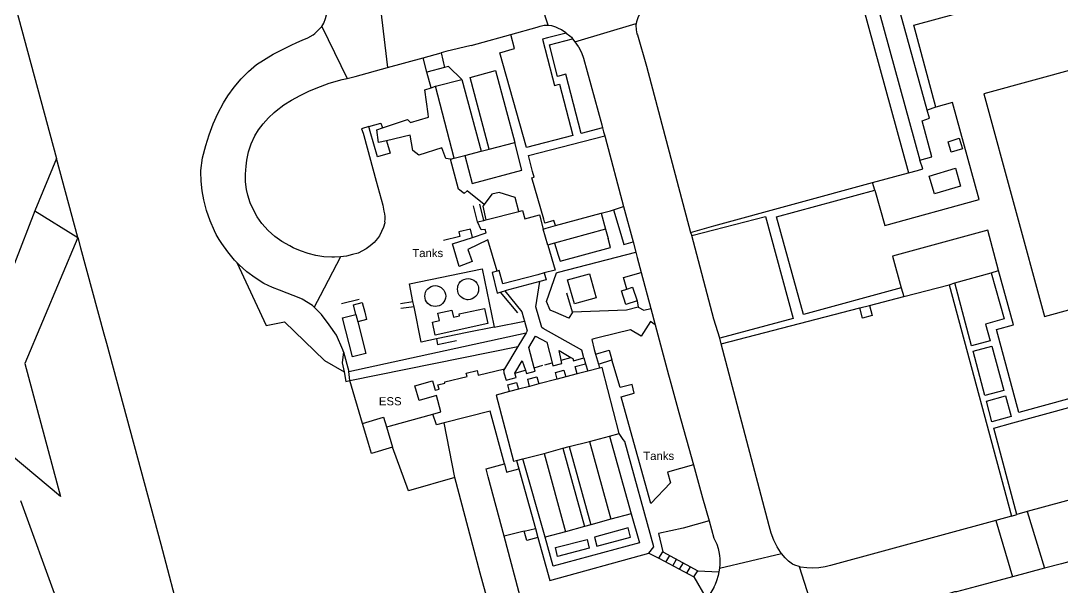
# Model space of a CAD drawing. Header units: millimetres. Extents: x 111502 to 977541, y 8702 to 1044108.
# Drawn here: x 974590.3 to 974782.4, y 475986.9 to 476091.3 of the extents above; entities that cross this region are included whole.
import ezdxf

# ---------------------------------------------------------------- set-up
doc = ezdxf.new("R2010")
doc.units = ezdxf.units.MM
doc.header["$LTSCALE"] = 0.25
doc.layers.add('X HVSS Site Background', color=8, linetype='Continuous')
doc.styles.add('OS Master Map$1$Standard', font='txt')

# ---------------------------------------------------------------- blocks, each defined once
blk = doc.blocks.new('OS MAP')
at = {"layer": 'X HVSS Site Background', "flags": 128}
for points in [[(488372.1, 240544.25), (488378.8, 240525.8)], [(488382.65, 240592.75), (488372.9, 240569.55), (488372.9, 240569.55), (488379.45, 240545), (488379.45, 240545), (488370.35, 240552.6), (488370.35, 240552.6), (488365.75, 240570.35), (488365.75, 240570.35), (488362.15, 240584.1), (488362.15, 240584.1), (488359.3, 240596.05), (488359.3, 240596.05), (488355.75, 240609.55), (488355.75, 240609.55), (488352.6, 240622.35), (488352.6, 240622.35), (488349, 240636.5)], [(488329.7, 240787.75), (488339.45, 240751.95), (488339.45, 240751.95), (488344.35, 240734.05), (488344.35, 240734.05), (488359.3, 240679.05), (488359.3, 240679.05), (488378.7, 240607.35)], [(488526.72, 240648.07), (488538, 240607.03)], [(488539.33, 240616.25), (488534.7, 240632.95), (488534.7, 240632.95), (488530.12, 240648.99)], [(488524.2, 240647.38), (488535.86, 240604.69)], [(488540.95, 240616.8), (488536.85, 240631.9), (488536.85, 240631.9), (488586.03, 240645.32)], [(488469.4, 240631.95), (488465.97, 240642.5)], [(488427.65, 240631.7), (488428.05, 240632.3), (488428.05, 240632.3), (488428.35, 240633.15), (488428.35, 240633.15), (488428.6, 240634.1), (488428.6, 240634.1), (488428.65, 240634.4), (488428.65, 240634.4), (488428.65, 240635.5), (488428.65, 240635.5), (488428.61, 240635.96)], [(488438.35, 240635.95), (488439.81, 240624.1)], [(488610.95, 240635.95), (488549.75, 240619.25), (488549.75, 240619.25), (488560.95, 240578.2), (488560.95, 240578.2), (488622.05, 240594.9)], [(488487.55, 240635.9), (488486.9, 240635.1), (488486.9, 240635.1), (488486.4, 240634.25), (488486.4, 240634.25), (488486.25, 240633.95), (488486.25, 240633.95), (488485.95, 240633.25), (488485.95, 240633.25), (488485.7, 240632.55), (488485.7, 240632.55), (488485.66, 240632.25)], [(488474.35, 240628.85), (488485.66, 240632.25)], [(488485.66, 240632.25), (488485.6, 240631.9), (488485.6, 240631.9), (488485.65, 240631.05), (488485.65, 240631.05), (488485.8, 240630.35), (488485.8, 240630.35), (488485.9, 240630.15), (488485.9, 240630.15), (488487.55, 240624.35), (488487.55, 240624.35), (488495.7, 240593.7)], [(488411.97, 240588.18), (488411.55, 240588.6), (488411.55, 240588.6), (488410.3, 240590.1), (488410.3, 240590.1), (488409.2, 240591.65), (488409.2, 240591.65), (488408.74, 240592.4), (488408.74, 240592.4), (488408.2, 240593.3), (488408.2, 240593.3), (488407.85, 240594), (488407.85, 240594), (488407.1, 240595.85), (488407.1, 240595.85), (488406.4, 240597.75), (488406.4, 240597.75), (488405.9, 240599.7), (488405.9, 240599.7), (488405.6, 240601.4), (488405.6, 240601.4), (488405.4, 240603.15), (488405.4, 240603.15), (488405.35, 240604.85), (488405.35, 240604.85), (488405.35, 240605.15), (488405.35, 240605.15), (488405.65, 240607.45), (488405.65, 240607.45), (488406.25, 240609.75), (488406.25, 240609.75), (488406.9, 240611.7), (488406.9, 240611.7), (488407.6, 240613.7), (488407.6, 240613.7), (488408.5, 240615.65), (488408.5, 240615.65), (488409.5, 240617.6), (488409.5, 240617.6), (488410.35, 240618.9), (488410.35, 240618.9), (488411.5, 240620.5), (488411.5, 240620.5), (488412.8, 240622), (488412.8, 240622), (488414.15, 240623.4), (488414.15, 240623.4), (488415.6, 240624.65), (488415.6, 240624.65), (488418.7, 240626.6), (488418.7, 240626.6), (488422, 240628.25), (488422, 240628.25), (488423.05, 240628.7), (488423.05, 240628.7), (488424.05, 240629.15), (488424.05, 240629.15), (488425.1, 240629.6), (488425.1, 240629.6), (488426.05, 240630.15), (488426.05, 240630.15), (488426.4, 240630.4), (488426.4, 240630.4), (488427.05, 240631.05), (488427.05, 240631.05), (488427.65, 240631.7)], [(488427.65, 240631.7), (488432.31, 240622.11)], [(488455.2, 240628.2), (488456.35, 240628.5), (488456.35, 240628.5), (488462.52, 240630.2)], [(488472.76, 240630.46), (488469.32, 240629.57), (488469.32, 240629.57), (488468.36, 240629.33), (488468.36, 240629.33), (488470.2, 240622.23), (488470.2, 240622.23), (488470.57, 240620.79), (488470.57, 240620.79), (488471.53, 240621.03), (488471.53, 240621.03), (488473.98, 240611.56), (488473.98, 240611.56), (488465.44, 240609.35), (488465.44, 240609.35), (488460.5, 240626.8), (488460.5, 240626.8), (488463.23, 240627.62), (488463.23, 240627.62), (488462.52, 240630.2)], [(488462.52, 240630.2), (488467.4, 240631.55), (488467.4, 240631.55), (488467.95, 240631.75), (488467.95, 240631.75), (488468.65, 240631.9), (488468.65, 240631.9), (488469.4, 240631.95)], [(488469.4, 240631.95), (488470, 240631.85), (488470, 240631.85), (488470.75, 240631.6), (488470.75, 240631.6), (488471.4, 240631.3), (488471.4, 240631.3), (488471.85, 240631.1), (488471.85, 240631.1), (488472.65, 240630.55), (488472.65, 240630.55), (488472.76, 240630.46)], [(488472.76, 240630.46), (488473.4, 240629.95), (488473.4, 240629.95), (488473.7, 240629.7), (488473.7, 240629.7), (488473.92, 240629.41)], [(488479.45, 240612.98), (488475.52, 240611.96), (488475.52, 240611.96), (488472.7, 240622.88), (488472.7, 240622.88), (488471.15, 240622.48), (488471.15, 240622.48), (488469.65, 240628.3), (488469.65, 240628.3), (488473.92, 240629.41)], [(488473.92, 240629.41), (488474.35, 240628.85)], [(488474.35, 240628.85), (488474.95, 240628), (488474.95, 240628), (488475, 240627.9), (488475, 240627.9), (488475.55, 240626.9), (488475.55, 240626.9), (488475.95, 240625.85), (488475.95, 240625.85), (488479.3, 240613.55), (488479.3, 240613.55), (488479.45, 240612.98)], [(488446.33, 240625.89), (488449.65, 240626.8)], [(488450.55, 240627.05), (488449.65, 240626.8)], [(488449.65, 240626.8), (488450.3, 240624.1)], [(488455.2, 240628.2), (488450.55, 240627.05)], [(488439.81, 240624.1), (488446.33, 240625.89)], [(488447.05, 240623.25), (488446.33, 240625.89)], [(488432.31, 240622.11), (488433.8, 240622.45), (488433.8, 240622.45), (488439.81, 240624.1)], [(488450.3, 240624.1), (488447.05, 240623.25)], [(488447.83, 240620.38), (488447.05, 240623.25)], [(488453.5, 240621.9), (488451.06, 240624.29), (488451.06, 240624.29), (488450.3, 240624.1)], [(488458.55, 240609.05), (488455, 240622.3), (488455, 240622.3), (488459.7, 240623.55), (488459.7, 240623.55), (488463.25, 240610.3)], [(488431.1, 240589.2), (488430, 240589.15), (488430, 240589.15), (488429.5, 240589.15), (488429.5, 240589.15), (488428.05, 240589.2), (488428.05, 240589.2), (488426.55, 240589.45), (488426.55, 240589.45), (488425.15, 240589.8), (488425.15, 240589.8), (488423.75, 240590.3), (488423.75, 240590.3), (488422.4, 240590.85), (488422.4, 240590.85), (488421.75, 240591.2), (488421.75, 240591.2), (488420.3, 240592), (488420.3, 240592), (488419, 240592.95), (488419, 240592.95), (488417.75, 240594.05), (488417.75, 240594.05), (488416.6, 240595.35), (488416.6, 240595.35), (488415.75, 240596.55), (488415.75, 240596.55), (488415.05, 240597.85), (488415.05, 240597.85), (488414.45, 240599.15), (488414.45, 240599.15), (488414, 240600.6), (488414, 240600.6), (488413.8, 240601.6), (488413.8, 240601.6), (488413.6, 240603.05), (488413.6, 240603.05), (488413.6, 240604.45), (488413.6, 240604.45), (488413.7, 240605.9), (488413.7, 240605.9), (488413.85, 240607.05), (488413.85, 240607.05), (488414.15, 240608.55), (488414.15, 240608.55), (488414.65, 240610.05), (488414.65, 240610.05), (488415.3, 240611.5), (488415.3, 240611.5), (488416, 240612.65), (488416, 240612.65), (488416.85, 240613.75), (488416.85, 240613.75), (488417.8, 240614.85), (488417.8, 240614.85), (488418.85, 240615.8), (488418.85, 240615.8), (488419.25, 240616.15), (488419.25, 240616.15), (488420.65, 240617.2), (488420.65, 240617.2), (488422.1, 240618.1), (488422.1, 240618.1), (488423.7, 240618.95), (488423.7, 240618.95), (488425.3, 240619.75), (488425.3, 240619.75), (488426.65, 240620.3), (488426.65, 240620.3), (488429, 240621.2), (488429, 240621.2), (488431.4, 240621.9), (488431.4, 240621.9), (488432.31, 240622.11)], [(488447.83, 240620.38), (488448.65, 240620.65)], [(488448.65, 240620.65), (488453.5, 240621.9)], [(488452.1, 240607.4), (488448.65, 240620.65)], [(488453.5, 240621.9), (488457.05, 240608.7)], [(488438.85, 240612.97), (488443.46, 240614.53), (488443.46, 240614.53), (488444.04, 240613.98), (488444.04, 240613.98), (488447.37, 240614.95), (488447.37, 240614.95), (488447.29, 240615.59), (488447.29, 240615.59), (488446.69, 240620.01), (488446.69, 240620.01), (488447.83, 240620.38)], [(488529.7, 240601.5), (488531.5, 240595), (488531.5, 240595), (488548.9, 240599.8), (488548.9, 240599.8), (488544, 240617.65), (488544, 240617.65), (488540.95, 240616.8)], [(488540.95, 240616.8), (488539.33, 240616.25)], [(488538, 240607.03), (488540.16, 240607.62), (488540.16, 240607.62), (488538.38, 240614.25), (488538.38, 240614.25), (488539.75, 240614.75), (488539.75, 240614.75), (488539.33, 240616.25)], [(488436.34, 240613.24), (488435, 240612.81), (488435, 240612.81), (488435.29, 240611.99), (488435.29, 240611.99), (488435.42, 240611.6), (488435.42, 240611.6), (488437.7, 240603.15), (488437.7, 240603.15), (488438.9, 240598.75), (488438.9, 240598.75), (488439.1, 240597.65), (488439.1, 240597.65), (488439.25, 240597.15), (488439.25, 240597.15), (488439.3, 240596.65), (488439.3, 240596.65), (488439.3, 240596), (488439.3, 240596), (488439.25, 240595.75), (488439.25, 240595.75), (488439.3, 240595.5), (488439.3, 240595.5), (488439.05, 240594.7), (488439.05, 240594.7), (488438.3, 240593.05), (488438.3, 240593.05), (488437.95, 240592.6), (488437.95, 240592.6), (488437.3, 240591.85), (488437.3, 240591.85), (488436.6, 240591.25), (488436.6, 240591.25), (488436.32, 240591.03), (488436.32, 240591.03), (488435.85, 240590.65), (488435.85, 240590.65), (488434.35, 240589.9), (488434.35, 240589.9), (488433.3, 240589.6), (488433.3, 240589.6), (488432.2, 240589.35), (488432.2, 240589.35), (488431.1, 240589.2)], [(488436.34, 240613.24), (488438.56, 240613.86), (488438.56, 240613.86), (488438.85, 240612.97)], [(488439.57, 240610.62), (488440.28, 240608.32), (488440.28, 240608.32), (488437.96, 240607.63), (488437.96, 240607.63), (488436.6, 240612.32), (488436.6, 240612.32), (488436.34, 240613.24)], [(488439.57, 240610.62), (488438.15, 240610.3), (488438.15, 240610.3), (488437.81, 240612.62), (488437.81, 240612.62), (488438.85, 240612.97)], [(488479.45, 240612.98), (488479.65, 240612.25), (488479.65, 240612.25), (488479.84, 240611.51)], [(488451.4, 240607.2), (488450.54, 240607.31), (488450.54, 240607.31), (488449.82, 240609.28), (488449.82, 240609.28), (488445.58, 240607.92), (488445.58, 240607.92), (488444.43, 240608.78), (488444.43, 240608.78), (488443.95, 240611.62), (488443.95, 240611.62), (488439.57, 240610.62)], [(488470.77, 240594.95), (488470.49, 240595.9), (488470.49, 240595.9), (488468.8, 240595.43), (488468.8, 240595.43), (488468.6, 240596.15), (488468.6, 240596.15), (488466.43, 240603.75), (488466.43, 240603.75), (488466.82, 240603.88), (488466.82, 240603.88), (488466.5, 240604.95), (488466.5, 240604.95), (488465.78, 240607.9), (488465.78, 240607.9), (488479.84, 240611.51)], [(488479.84, 240611.51), (488479.9, 240611.25), (488479.9, 240611.25), (488483.32, 240598.48)], [(488544.82, 240608.81), (488543.78, 240608.48), (488543.78, 240608.48), (488543.17, 240610.42), (488543.17, 240610.42), (488544.28, 240610.77), (488544.28, 240610.77), (488545.25, 240611.07), (488545.25, 240611.07), (488545.86, 240609.13), (488545.86, 240609.13), (488544.82, 240608.81)], [(488454.05, 240607.9), (488455.4, 240602.75), (488455.4, 240602.75), (488464.55, 240605.2), (488464.55, 240605.2), (488463.25, 240610.3)], [(488457.05, 240608.7), (488458.55, 240609.05)], [(488458.55, 240609.05), (488463.25, 240610.3)], [(488378.7, 240607.35), (488374.7, 240597.7)], [(488382.65, 240592.75), (488378.7, 240607.35)], [(488451.4, 240607.2), (488452.1, 240607.4)], [(488457.6, 240598.85), (488454.45, 240601.4), (488454.45, 240601.4), (488453.9, 240600.9), (488453.9, 240600.9), (488452.9, 240601.65), (488452.9, 240601.65), (488451.4, 240607.2)], [(488452.1, 240607.4), (488454.05, 240607.9)], [(488454.05, 240607.9), (488457.05, 240608.7)], [(488535.86, 240604.69), (488537.55, 240605.15), (488537.55, 240605.15), (488538.55, 240605.4), (488538.55, 240605.4), (488538, 240607.03)], [(488540.69, 240600.81), (488539.7, 240604.1), (488539.7, 240604.1), (488544.52, 240605.54), (488544.52, 240605.54), (488545.5, 240602.25), (488545.5, 240602.25), (488540.69, 240600.81)], [(488529.25, 240602.88), (488535.86, 240604.69)], [(488495.7, 240593.7), (488500, 240594.9), (488500, 240594.9), (488529.25, 240602.88)], [(488534.55, 240583.5), (488516.5, 240578.55), (488516.5, 240578.55), (488511.55, 240596.6), (488511.55, 240596.6), (488529.7, 240601.5)], [(488529.7, 240601.5), (488529.25, 240602.88)], [(488464.02, 240597.58), (488463.35, 240600.15), (488463.35, 240600.15), (488460.4, 240601.05), (488460.4, 240601.05), (488459, 240600.75), (488459, 240600.75), (488457.6, 240598.85)], [(488374.7, 240597.7), (488370.95, 240588), (488370.95, 240588), (488367.2, 240594.65)], [(488374.7, 240597.7), (488382.65, 240592.75)], [(488456.4, 240595.63), (488455.65, 240598.61)], [(488457.52, 240595.91), (488456.81, 240598.94)], [(488457.6, 240598.85), (488457.35, 240598.55), (488457.35, 240598.55), (488457.94, 240596.02)], [(488457.94, 240596.02), (488464.02, 240597.58)], [(488464.02, 240597.58), (488464.67, 240597.75), (488464.67, 240597.75), (488465.13, 240596.2), (488465.13, 240596.2), (488467.83, 240596.92), (488467.83, 240596.92), (488468.52, 240594.33)], [(488479.17, 240597.26), (488480.89, 240597.71), (488480.89, 240597.71), (488481.46, 240597.86)], [(488481.46, 240597.86), (488483.32, 240598.48)], [(488481.46, 240597.86), (488482.85, 240593.37)], [(488483.32, 240598.48), (488485.08, 240591.95)], [(488555.85, 240541.7), (488551.59, 240557.59), (488551.59, 240557.59), (488555.15, 240558.6), (488555.15, 240558.6), (488628.35, 240578.65), (488628.35, 240578.65), (488624.77, 240591.83), (488624.77, 240591.83), (488630.02, 240593.26), (488630.02, 240593.26), (488629.26, 240596.06), (488629.26, 240596.06), (488628.69, 240598.18)], [(488455.43, 240592.78), (488457.97, 240593.62), (488457.97, 240593.62), (488457.77, 240594.22), (488457.77, 240594.22), (488457.08, 240594.17), (488457.08, 240594.17), (488456.4, 240595.63)], [(488456.4, 240595.63), (488457.52, 240595.91)], [(488457.52, 240595.91), (488457.94, 240596.02)], [(488470.77, 240594.95), (488479.17, 240597.26)], [(488479.17, 240597.26), (488479.98, 240594.28)], [(488495.9, 240593.15), (488500, 240594.2), (488500, 240594.2), (488509.5, 240596.65), (488509.5, 240596.65), (488514.6, 240577.85), (488514.6, 240577.85), (488501.05, 240574.2)], [(488455.43, 240592.78), (488455.06, 240594.33), (488455.06, 240594.33), (488452.91, 240593.82), (488452.91, 240593.82), (488453.11, 240592.96), (488453.11, 240592.96), (488450.09, 240592.24)], [(488468.52, 240594.33), (488469.06, 240594.48), (488469.06, 240594.48), (488470.77, 240594.95)], [(488469.33, 240591.36), (488468.52, 240594.33)], [(488479.98, 240594.28), (488470.6, 240591.71)], [(488479.98, 240594.28), (488480.49, 240592.61)], [(488495.7, 240593.7), (488495.9, 240593.15)], [(488552.51, 240586.7), (488550.5, 240594.1), (488550.5, 240594.1), (488532.95, 240589.3), (488532.95, 240589.3), (488534.55, 240583.5)], [(488622.05, 240594.9), (488626.25, 240579.65), (488626.25, 240579.65), (488556.25, 240560.5), (488556.25, 240560.5), (488552.1, 240575.8), (488552.1, 240575.8), (488555.25, 240576.65), (488555.25, 240576.65), (488552.51, 240586.7)], [(488382.65, 240592.75), (488383.15, 240590.85), (488383.15, 240590.85), (488387.45, 240575), (488387.45, 240575), (488387.92, 240573.25), (488387.92, 240573.25), (488397.95, 240536.2), (488397.95, 240536.2), (488401.75, 240521.95), (488401.75, 240521.95), (488401.99, 240521.05), (488401.99, 240521.05), (488405.2, 240509.2)], [(488460, 240586.54), (488458.27, 240592.33), (488458.27, 240592.33), (488454.61, 240590.56), (488454.61, 240590.56), (488455.38, 240588.32), (488455.38, 240588.32), (488452.98, 240587.39), (488452.98, 240587.39), (488451.8, 240591.59), (488451.8, 240591.59), (488455.43, 240592.78)], [(488471.26, 240589.48), (488471.64, 240588.4), (488471.64, 240588.4), (488480.93, 240590.94), (488480.93, 240590.94), (488480.49, 240592.61)], [(488482.85, 240593.37), (488483.35, 240591.46), (488483.35, 240591.46), (488485.08, 240591.95)], [(488485.08, 240591.95), (488485.58, 240590.06)], [(488501.05, 240574.2), (488500, 240577.7), (488500, 240577.7), (488495.9, 240593.15)], [(488469.33, 240591.36), (488470.69, 240586.75), (488470.69, 240586.75), (488468.7, 240586.25)], [(488473.9, 240578.98), (488473.2, 240577.92), (488473.2, 240577.92), (488470.8, 240578.94), (488470.8, 240578.94), (488469.77, 240579.37), (488469.77, 240579.37), (488469.11, 240580.94), (488469.11, 240580.94), (488470.93, 240586.27), (488470.93, 240586.27), (488471.32, 240586.37), (488471.32, 240586.37), (488485.58, 240590.06)], [(488470.6, 240591.71), (488469.89, 240591.51), (488469.89, 240591.51), (488469.33, 240591.36)], [(488470.6, 240591.71), (488471.26, 240589.48)], [(488485.58, 240590.06), (488485.65, 240589.8), (488485.65, 240589.8), (488485.85, 240589.1), (488485.85, 240589.1), (488486.59, 240586.32)], [(488426.26, 240579.92), (488425.96, 240580.23), (488425.96, 240580.23), (488424.02, 240581.37), (488424.02, 240581.37), (488423.78, 240581.51), (488423.78, 240581.51), (488419.84, 240583.06), (488419.84, 240583.06), (488418.55, 240583.55), (488418.55, 240583.55), (488417, 240584.3), (488417, 240584.3), (488415.4, 240585.3), (488415.4, 240585.3), (488413.85, 240586.45), (488413.85, 240586.45), (488412.45, 240587.7), (488412.45, 240587.7), (488411.97, 240588.18)], [(488411.97, 240588.18), (488417.4, 240576.53), (488417.4, 240576.53), (488420.79, 240577.2), (488420.79, 240577.2), (488428.13, 240570.1), (488428.13, 240570.1), (488431.79, 240567.97)], [(488431.1, 240589.2), (488427.35, 240582.02), (488427.35, 240582.02), (488426.26, 240579.92)], [(488444.47, 240580.94), (488443.81, 240584.22), (488443.81, 240584.22), (488457.24, 240586.96), (488457.24, 240586.96), (488459.37, 240576.51), (488459.37, 240576.51), (488459.43, 240576.23)], [(488460, 240586.54), (488459.1, 240586.3), (488459.1, 240586.3), (488460, 240582.5), (488460, 240582.5), (488460.59, 240582.67)], [(488468.7, 240586.25), (488467.5, 240585.9), (488467.5, 240585.9), (488461.05, 240584.2), (488461.05, 240584.2), (488460.4, 240586.65), (488460.4, 240586.65), (488460, 240586.54)], [(488468.7, 240586.25), (488469.05, 240584.95), (488469.05, 240584.95), (488467.9, 240584.65)], [(488474.27, 240580.52), (488473.01, 240584.93), (488473.01, 240584.93), (488477.01, 240586.07), (488477.01, 240586.07), (488478.27, 240581.66), (488478.27, 240581.66), (488474.27, 240580.52)], [(488483.92, 240583.23), (488483.34, 240585.37), (488483.34, 240585.37), (488486.59, 240586.32)], [(488486.59, 240586.32), (488488.37, 240579.65)], [(488551.1, 240586.25), (488553.5, 240577.75), (488553.5, 240577.75), (488550.1, 240576.8), (488550.1, 240576.8), (488550.96, 240573.71), (488550.96, 240573.71), (488547.52, 240572.78), (488547.52, 240572.78), (488544.4, 240584.4)], [(488544.4, 240584.4), (488551.1, 240586.25)], [(488551.1, 240586.25), (488552.51, 240586.7)], [(488452.76, 240583.77), (488452.84, 240583.99), (488452.84, 240583.99), (488453.02, 240584.33), (488453.02, 240584.33), (488453.26, 240584.63), (488453.26, 240584.63), (488453.56, 240584.87), (488453.56, 240584.87), (488453.89, 240585.05), (488453.89, 240585.05), (488454.26, 240585.16), (488454.26, 240585.16), (488454.64, 240585.2), (488454.64, 240585.2), (488455.02, 240585.16), (488455.02, 240585.16), (488455.39, 240585.05), (488455.39, 240585.05), (488455.72, 240584.87), (488455.72, 240584.87), (488456.02, 240584.63), (488456.02, 240584.63), (488456.26, 240584.33), (488456.26, 240584.33), (488456.44, 240583.99), (488456.44, 240583.99), (488456.49, 240583.88), (488456.49, 240583.88), (488456.55, 240583.63), (488456.55, 240583.63), (488456.59, 240583.24), (488456.59, 240583.24), (488456.55, 240582.86), (488456.55, 240582.86), (488456.44, 240582.5), (488456.44, 240582.5), (488456.26, 240582.16), (488456.26, 240582.16), (488456.02, 240581.86), (488456.02, 240581.86), (488455.72, 240581.62), (488455.72, 240581.62), (488455.39, 240581.44), (488455.39, 240581.44), (488455.02, 240581.33), (488455.02, 240581.33), (488454.64, 240581.29), (488454.64, 240581.29), (488454.45, 240581.3), (488454.45, 240581.3), (488454.26, 240581.33), (488454.26, 240581.33), (488453.89, 240581.44), (488453.89, 240581.44), (488453.56, 240581.62), (488453.56, 240581.62), (488453.26, 240581.86), (488453.26, 240581.86), (488453.02, 240582.16), (488453.02, 240582.16), (488452.84, 240582.5), (488452.84, 240582.5), (488452.73, 240582.86), (488452.73, 240582.86), (488452.69, 240583.24), (488452.69, 240583.24), (488452.73, 240583.63), (488452.73, 240583.63), (488452.76, 240583.77)], [(488467.9, 240584.65), (488461.4, 240582.9)], [(488476, 240570.55), (488475.65, 240572), (488475.65, 240572), (488468.51, 240576.01), (488468.51, 240576.01), (488468.25, 240576.15), (488468.25, 240576.15), (488467.15, 240579.95), (488467.15, 240579.95), (488467.9, 240584.65)], [(488535.03, 240581.88), (488543.4, 240584.05)], [(488543.4, 240584.05), (488544.4, 240584.4)], [(488543.4, 240584.05), (488554.9, 240541.4)], [(488448.19, 240580.08), (488447.85, 240580.19), (488447.85, 240580.19), (488447.52, 240580.37), (488447.52, 240580.37), (488447.23, 240580.61), (488447.23, 240580.61), (488446.99, 240580.9), (488446.99, 240580.9), (488446.81, 240581.23), (488446.81, 240581.23), (488446.7, 240581.59), (488446.7, 240581.59), (488446.66, 240581.96), (488446.66, 240581.96), (488446.7, 240582.34), (488446.7, 240582.34), (488446.81, 240582.7), (488446.81, 240582.7), (488446.99, 240583.03), (488446.99, 240583.03), (488447.11, 240583.2), (488447.11, 240583.2), (488447.23, 240583.32), (488447.23, 240583.32), (488447.52, 240583.56), (488447.52, 240583.56), (488447.85, 240583.74), (488447.85, 240583.74), (488448.21, 240583.85), (488448.21, 240583.85), (488448.59, 240583.89), (488448.59, 240583.89), (488448.96, 240583.85), (488448.96, 240583.85), (488449.32, 240583.74), (488449.32, 240583.74), (488449.65, 240583.56), (488449.65, 240583.56), (488449.95, 240583.32), (488449.95, 240583.32), (488450.18, 240583.03), (488450.18, 240583.03), (488450.25, 240582.92), (488450.25, 240582.92), (488450.36, 240582.7), (488450.36, 240582.7), (488450.47, 240582.34), (488450.47, 240582.34), (488450.51, 240581.96), (488450.51, 240581.96), (488450.47, 240581.59), (488450.47, 240581.59), (488450.36, 240581.23), (488450.36, 240581.23), (488450.18, 240580.9), (488450.18, 240580.9), (488449.95, 240580.61), (488449.95, 240580.61), (488449.65, 240580.37), (488449.65, 240580.37), (488449.32, 240580.19), (488449.32, 240580.19), (488448.96, 240580.08), (488448.96, 240580.08), (488448.59, 240580.04), (488448.59, 240580.04), (488448.21, 240580.08), (488448.21, 240580.08), (488448.19, 240580.08)], [(488460.59, 240582.67), (488461.4, 240582.9)], [(488460.59, 240582.67), (488463.77, 240578.85)], [(488461.4, 240582.9), (488464.55, 240579.05), (488464.55, 240579.05), (488464.85, 240577.95), (488464.85, 240577.95), (488465.02, 240577.36)], [(488473.9, 240578.98), (488472.85, 240582.5)], [(488485.83, 240581.08), (488483.76, 240580.4), (488483.76, 240580.4), (488482.93, 240582.91), (488482.93, 240582.91), (488483.92, 240583.23)], [(488483.92, 240583.23), (488485, 240583.59), (488485, 240583.59), (488485.83, 240581.08)], [(488534.55, 240583.5), (488535.03, 240581.88)], [(488431.27, 240580.61), (488434.57, 240581.42)], [(488433.94, 240578.57), (488433.48, 240580.36), (488433.48, 240580.36), (488435.11, 240580.79), (488435.11, 240580.79), (488435.57, 240578.98), (488435.57, 240578.98), (488435.92, 240577.65), (488435.92, 240577.65), (488434.29, 240577.23)], [(488442.16, 240580.62), (488444.47, 240580.94)], [(488444.67, 240579.96), (488444.47, 240580.94)], [(488485.83, 240581.08), (488485.99, 240579.9)], [(488528.68, 240580.24), (488529.17, 240578.36), (488529.17, 240578.36), (488527.4, 240577.91), (488527.4, 240577.91), (488526.92, 240579.78)], [(488526.92, 240579.78), (488528.68, 240580.24)], [(488528.68, 240580.24), (488535.03, 240581.88)], [(488431.64, 240571.71), (488431.54, 240572.06), (488431.54, 240572.06), (488430.35, 240574.76), (488430.35, 240574.76), (488429.04, 240576.69), (488429.04, 240576.69), (488427.59, 240578.54), (488427.59, 240578.54), (488426.26, 240579.92)], [(488434.29, 240577.23), (488435.8, 240571.37), (488435.8, 240571.37), (488433.35, 240570.74), (488433.35, 240570.74), (488431.49, 240577.93), (488431.49, 240577.93), (488433.94, 240578.57)], [(488433.94, 240578.57), (488433.95, 240578.55), (488433.95, 240578.55), (488434.28, 240577.24), (488434.28, 240577.24), (488434.29, 240577.23)], [(488444.67, 240579.96), (488442.23, 240579.67)], [(488448.83, 240574.07), (488445.99, 240573.49), (488445.99, 240573.49), (488444.67, 240579.96)], [(488448.6, 240574.77), (488448.08, 240577.18), (488448.08, 240577.18), (488449.38, 240577.46), (488449.38, 240577.46), (488449.09, 240578.81), (488449.09, 240578.81), (488451.66, 240579.37), (488451.66, 240579.37), (488451.94, 240578.09), (488451.94, 240578.09), (488453.04, 240578.33), (488453.04, 240578.33), (488452.97, 240578.66), (488452.97, 240578.66), (488457.7, 240579.69), (488457.7, 240579.69), (488458.31, 240576.88), (488458.31, 240576.88), (488448.6, 240574.77)], [(488485.99, 240579.9), (488483.86, 240579.34), (488483.86, 240579.34), (488473.9, 240578.98)], [(488485.99, 240579.9), (488487.05, 240579.37), (488487.05, 240579.37), (488488.37, 240579.65)], [(488488.37, 240579.65), (488489.17, 240576.67)], [(488501.3, 240573.15), (488526.92, 240579.78)], [(488459.43, 240576.23), (488465.02, 240577.36)], [(488465.02, 240577.36), (488465.55, 240575.55), (488465.55, 240575.55), (488465.35, 240575.21)], [(488489.17, 240576.67), (488488.29, 240577.28), (488488.29, 240577.28), (488486.57, 240574.59), (488486.57, 240574.59), (488484.61, 240575.75), (488484.61, 240575.75), (488478.85, 240574.33), (488478.85, 240574.33), (488477.81, 240574.07), (488477.81, 240574.07), (488477.44, 240573.98), (488477.44, 240573.98), (488477.91, 240572.14), (488477.91, 240572.14), (488478.13, 240571.26)], [(488489.17, 240576.67), (488491.63, 240567.45), (488491.63, 240567.45), (488491.75, 240567), (488491.75, 240567), (488492.05, 240565.9), (488492.05, 240565.9), (488493.5, 240560.5), (488493.5, 240560.5), (488496.21, 240550.82)], [(488432.65, 240568.07), (488465.35, 240575.21)], [(488459.43, 240576.23), (488454.47, 240575.22), (488454.47, 240575.22), (488448.83, 240574.07)], [(488465.35, 240575.21), (488463.84, 240572.67)], [(488466.83, 240568.75), (488465.85, 240572.5), (488465.85, 240572.5), (488467.05, 240574.6), (488467.05, 240574.6), (488469.2, 240573.45), (488469.2, 240573.45), (488470.16, 240569.67)], [(488432.85, 240566.37), (488463.84, 240572.67)], [(488448.83, 240574.07), (488449.02, 240573.02), (488449.02, 240573.02), (488452.48, 240573.77)], [(488463.84, 240572.67), (488461.37, 240568.53)], [(488501.3, 240573.15), (488501.05, 240574.2)], [(488512.45, 240534.52), (488512.25, 240534.75), (488512.25, 240534.75), (488511.65, 240535.7), (488511.65, 240535.7), (488511.15, 240536.7), (488511.15, 240536.7), (488511.05, 240536.95), (488511.05, 240536.95), (488510.55, 240538.25), (488510.55, 240538.25), (488510.2, 240539.6), (488510.2, 240539.6), (488501.3, 240573.15)], [(488549.97, 240563.61), (488547.78, 240571.78), (488547.78, 240571.78), (488551.23, 240572.71), (488551.23, 240572.71), (488553.49, 240564.58), (488553.49, 240564.58), (488549.97, 240563.61)], [(488431.64, 240571.71), (488431.43, 240569.65), (488431.43, 240569.65), (488431.79, 240567.97)], [(488431.64, 240571.71), (488432.65, 240568.07)], [(488471.83, 240570.14), (488471.45, 240571.9), (488471.45, 240571.9), (488473.62, 240570.64)], [(488471.83, 240570.14), (488473.62, 240570.64)], [(488473.62, 240570.64), (488473.95, 240570.45), (488473.95, 240570.45), (488474.1, 240570.05), (488474.1, 240570.05), (488476, 240570.55)], [(488478.13, 240571.26), (488480.64, 240572), (488480.64, 240572), (488481.17, 240570.22)], [(488478.13, 240571.26), (488478.68, 240569.43)], [(488463.25, 240567.75), (488464.65, 240570.05), (488464.65, 240570.05), (488465.21, 240568.3)], [(488465.21, 240568.3), (488465.4, 240567.7), (488465.4, 240567.7), (488467, 240568.1), (488467, 240568.1), (488466.83, 240568.75)], [(488466.83, 240568.75), (488468.45, 240569.2)], [(488468.83, 240569.3), (488470.16, 240569.67)], [(488470.16, 240569.67), (488470.3, 240569.1), (488470.3, 240569.1), (488471.95, 240569.55), (488471.95, 240569.55), (488471.83, 240570.14)], [(488474.75, 240567.6), (488474.4, 240569), (488474.4, 240569), (488476.3, 240569.45)], [(488476, 240570.55), (488476.3, 240569.45)], [(488476.3, 240569.45), (488476.75, 240568.1)], [(488478.91, 240568.68), (488476.75, 240568.1)], [(488478.68, 240569.43), (488481.17, 240570.22)], [(488478.68, 240569.43), (488478.91, 240568.68)], [(488482.5, 240556.6), (488479.35, 240568.8), (488479.35, 240568.8), (488478.91, 240568.68)], [(488496.21, 240550.82), (488491.45, 240549.49), (488491.45, 240549.49), (488492.01, 240547.5), (488492.01, 240547.5), (488488.36, 240543.74), (488488.36, 240543.74), (488484.93, 240556.04), (488484.93, 240556.04), (488482.91, 240563.4), (488482.91, 240563.4), (488485.3, 240564.05), (488485.3, 240564.05), (488484.88, 240565.68), (488484.88, 240565.68), (488482.67, 240565.11), (488482.67, 240565.11), (488481.17, 240570.22)], [(488431.79, 240567.97), (488432.09, 240566.21), (488432.09, 240566.21), (488432.85, 240566.37)], [(488432.85, 240566.37), (488432.65, 240568.07)], [(488449.28, 240564.82), (488449.06, 240565.61), (488449.06, 240565.61), (488450.38, 240565.92), (488450.38, 240565.92), (488450.33, 240566.12), (488450.33, 240566.12), (488454.46, 240567.12), (488454.46, 240567.12), (488454.31, 240567.76), (488454.31, 240567.76), (488456.31, 240568.24), (488456.31, 240568.24), (488456.52, 240567.37), (488456.52, 240567.37), (488461.37, 240568.53)], [(488461.37, 240568.53), (488461.2, 240568.25), (488461.2, 240568.25), (488461.25, 240568), (488461.25, 240568), (488461.25, 240567.8), (488461.25, 240567.8), (488461.65, 240566.45), (488461.65, 240566.45), (488463.5, 240566.95), (488463.5, 240566.95), (488463.25, 240567.75)], [(488463.25, 240567.75), (488465.21, 240568.3)], [(488465.95, 240565.3), (488465.65, 240566.65), (488465.65, 240566.65), (488467.3, 240567.05), (488467.3, 240567.05), (488467.7, 240565.75)], [(488471.1, 240566.65), (488470.75, 240567.85), (488470.75, 240567.85), (488472.3, 240568.3), (488472.3, 240568.3), (488472.7, 240567.05)], [(488472.7, 240567.05), (488471.1, 240566.65)], [(488474.75, 240567.6), (488472.7, 240567.05)], [(488476.75, 240568.1), (488474.75, 240567.6)], [(488435.18, 240558.48), (488432.85, 240566.37)], [(488448.13, 240560.18), (488449.63, 240560.59), (488449.63, 240560.59), (488449.62, 240560.61), (488449.62, 240560.61), (488448.83, 240563.61), (488448.83, 240563.61), (488445.61, 240562.69), (488445.61, 240562.69), (488444.83, 240565.43), (488444.83, 240565.43), (488448.05, 240566.35), (488448.05, 240566.35), (488448.57, 240564.62), (488448.57, 240564.62), (488449.28, 240564.82)], [(488462.3, 240564.35), (488462, 240565.6), (488462, 240565.6), (488463.6, 240566), (488463.6, 240566), (488463.95, 240564.8)], [(488465.95, 240565.3), (488463.95, 240564.8)], [(488467.7, 240565.75), (488465.95, 240565.3)], [(488471.1, 240566.65), (488467.7, 240565.75)], [(488462.3, 240564.35), (488459.8, 240563.7), (488459.8, 240563.7), (488463, 240551.5), (488463, 240551.5), (488463.57, 240551.65)], [(488463.95, 240564.8), (488462.3, 240564.35)], [(488550.25, 240562.58), (488553.77, 240563.56), (488553.77, 240563.56), (488554.82, 240559.78), (488554.82, 240559.78), (488551.27, 240558.77), (488551.27, 240558.77), (488550.25, 240562.58)], [(488638.43, 240564.31), (488583.4, 240549.2), (488583.4, 240549.2), (488557.78, 240542.23)], [(488435.18, 240558.48), (488439.06, 240559.64), (488439.06, 240559.64), (488439.6, 240557.85)], [(488439.6, 240557.85), (488440.36, 240558.05), (488440.36, 240558.05), (488448.13, 240560.18)], [(488450.25, 240558.6), (488448.81, 240558.23), (488448.81, 240558.23), (488448.13, 240560.18)], [(488461.35, 240551.05), (488458.69, 240560.74), (488458.69, 240560.74), (488450.25, 240558.6)], [(488440.72, 240554.11), (488436.85, 240552.95), (488436.85, 240552.95), (488436.3, 240554.75), (488436.3, 240554.75), (488435.42, 240557.68), (488435.42, 240557.68), (488435.18, 240558.48)], [(488439.6, 240557.85), (488440.72, 240554.11)], [(488452.2, 240548.5), (488450.25, 240558.6)], [(488477.05, 240555.15), (488480.7, 240556.15)], [(488480.7, 240556.15), (488482.5, 240556.6)], [(488480.7, 240556.15), (488484.75, 240541.8)], [(488487.99, 240534.57), (488488.88, 240535.73), (488488.88, 240535.73), (488483.56, 240555.13), (488483.56, 240555.13), (488483.28, 240555.52), (488483.28, 240555.52), (488482.5, 240556.6)], [(488452.2, 240548.5), (488443.65, 240546.05), (488443.65, 240546.05), (488440.72, 240554.11)], [(488468.65, 240552.95), (488472.15, 240553.9)], [(488472.15, 240553.9), (488473.3, 240554.2)], [(488472.15, 240553.9), (488476.1, 240539.45)], [(488473.3, 240554.2), (488477.05, 240555.15)], [(488473.3, 240554.2), (488477.3, 240539.8)], [(488477.05, 240555.15), (488480.95, 240540.8)], [(488463.57, 240551.65), (488464.75, 240551.95)], [(488463.57, 240551.65), (488464.01, 240550.08)], [(488464.75, 240551.95), (488468.65, 240552.95)], [(488468.85, 240537.5), (488464.75, 240551.95)], [(488468.65, 240552.95), (488472.6, 240538.5)], [(488461.27, 240537.67), (488458.34, 240548.63), (488458.34, 240548.63), (488457.95, 240550.1), (488457.95, 240550.1), (488461.35, 240551.05)], [(488461.35, 240551.05), (488461.75, 240549.5), (488461.75, 240549.5), (488464.01, 240550.08)], [(488464.01, 240550.08), (488467.05, 240539.13)], [(488496.21, 240550.82), (488497.91, 240544.77)], [(488459.53, 240520.53), (488459.55, 240520.85), (488459.55, 240520.85), (488459.5, 240521.3), (488459.5, 240521.3), (488456.85, 240530.85), (488456.85, 240530.85), (488452.2, 240548.5)], [(488497.91, 240544.77), (488499.11, 240540.49)], [(488484.75, 240541.8), (488486.25, 240536.45), (488486.25, 240536.45), (488470.35, 240532.15), (488470.35, 240532.15), (488468.85, 240537.5)], [(488484.75, 240541.8), (488480.95, 240540.8)], [(488557.78, 240542.23), (488555.85, 240541.7)], [(488557.78, 240542.23), (488560.98, 240531.76)], [(488480.95, 240540.8), (488477.3, 240539.8)], [(488499.11, 240540.49), (488494.34, 240539.15), (488494.34, 240539.15), (488489.76, 240538.17), (488489.76, 240538.17), (488490.56, 240534.82)], [(488499.11, 240540.49), (488500, 240537.3), (488500, 240537.3), (488500.5, 240536.2), (488500.5, 240536.2), (488500.75, 240535.4), (488500.75, 240535.4), (488500.9, 240534.8), (488500.9, 240534.8), (488501, 240534.15), (488501, 240534.15), (488501.05, 240533.5), (488501.05, 240533.5), (488501.05, 240532.45), (488501.05, 240532.45), (488501, 240531.8)], [(488551.98, 240540.6), (488521.5, 240532.3), (488521.5, 240532.3), (488520.5, 240532.05), (488520.5, 240532.05), (488519.35, 240531.85), (488519.35, 240531.85), (488518.15, 240531.8), (488518.15, 240531.8), (488517.15, 240531.85), (488517.15, 240531.85), (488515.95, 240532), (488515.95, 240532), (488515.74, 240532.07)], [(488554.9, 240541.4), (488551.98, 240540.6)], [(488551.98, 240540.6), (488555.06, 240530.17)], [(488554.9, 240541.4), (488555.85, 240541.7)], [(488464.97, 240538.6), (488461.27, 240537.67)], [(488464.97, 240538.6), (488467.05, 240539.13)], [(488467.51, 240537.47), (488465.46, 240536.9), (488465.46, 240536.9), (488464.97, 240538.6)], [(488467.05, 240539.13), (488467.51, 240537.47)], [(488472.6, 240538.5), (488468.85, 240537.5)], [(488476.1, 240539.45), (488472.6, 240538.5)], [(488477.3, 240539.8), (488476.1, 240539.45)], [(488478.4, 240535.85), (488484.6, 240537.5), (488484.6, 240537.5), (488484.2, 240539.2), (488484.2, 240539.2), (488477.95, 240537.5), (488477.95, 240537.5), (488478.4, 240535.85)], [(488465.75, 240522.05), (488465.4, 240522.8), (488465.4, 240522.8), (488464.55, 240525.4), (488464.55, 240525.4), (488461.27, 240537.67)], [(488467.51, 240537.47), (488469.72, 240529.54), (488469.72, 240529.54), (488487.99, 240534.57)], [(488470.75, 240535.6), (488476.6, 240537.1), (488476.6, 240537.1), (488477, 240535.45), (488477, 240535.45), (488471.15, 240533.95), (488471.15, 240533.95), (488470.75, 240535.6)], [(488487.99, 240534.57), (488489.81, 240533.61)], [(488489.81, 240533.61), (488490.56, 240534.82)], [(488490.56, 240534.82), (488497, 240531.31)], [(488491.13, 240532.92), (488491.88, 240534.1)], [(488501, 240531.8), (488512.45, 240534.52)], [(488515.74, 240532.07), (488514.9, 240532.35), (488514.9, 240532.35), (488514.5, 240532.55), (488514.5, 240532.55), (488513.75, 240533.1), (488513.75, 240533.1), (488513.15, 240533.7), (488513.15, 240533.7), (488512.45, 240534.52)], [(488573.71, 240535.12), (488572.35, 240534.8), (488572.35, 240534.8), (488572.2, 240534.8), (488572.2, 240534.8), (488564.1, 240532.6), (488564.1, 240532.6), (488560.98, 240531.76)], [(488489.81, 240533.61), (488496.3, 240530.2)], [(488492.41, 240532.24), (488493.1, 240533.44)], [(488493.67, 240531.58), (488494.37, 240532.75)], [(488495.02, 240530.87), (488495.7, 240532.03)], [(488496.3, 240530.2), (488497, 240531.31)], [(488497, 240531.31), (488500.9, 240531.1)], [(488500.9, 240531.1), (488500.75, 240530.45), (488500.75, 240530.45), (488500.45, 240529.45), (488500.45, 240529.45), (488500.2, 240528.8), (488500.2, 240528.8), (488500, 240528.3), (488500, 240528.3), (488499.95, 240528.2), (488499.95, 240528.2), (488499.25, 240527), (488499.25, 240527), (488498.8, 240526.45), (488498.8, 240526.45), (488498.55, 240526.27)], [(488501, 240531.8), (488500.9, 240531.1)], [(488515.74, 240532.07), (488519.43, 240520.53)], [(488560.98, 240531.76), (488555.06, 240530.17)], [(488496.3, 240530.2), (488498.55, 240526.27)], [(488555.06, 240530.17), (488548.45, 240528.4), (488548.45, 240528.4), (488544.75, 240527.45), (488544.75, 240527.45), (488544.56, 240527.43), (488544.56, 240527.43), (488544.38, 240527.4), (488544.38, 240527.4), (488544.19, 240527.36), (488544.19, 240527.36), (488544.01, 240527.32), (488544.01, 240527.32), (488543.83, 240527.26), (488543.83, 240527.26), (488543.65, 240527.2), (488543.65, 240527.2), (488543.47, 240527.14), (488543.47, 240527.14), (488543.23, 240527.03)]]:
    blk.add_lwpolyline(points, dxfattribs=at)
at = {"layer": 'X HVSS Site Background', "char_height": 1.5, "attachment_point": 7, "style": 'OS Master Map$1$Standard'}
for s, insert in [('{\\farial|b0|i0|c0|p34;Tanks}', (488444.35, 240589.13)), ('{\\farial|b0|i0|c0|p34;ESS}', (488438.19, 240561.8)), ('{\\farial|b0|i0|c0|p34;Tanks}', (488486.95, 240551.72))]:
    blk.add_mtext(s, dxfattribs=dict(at, insert=insert))

msp = doc.modelspace()

# ---------------------------------------------------------------- block references
at = {"lineweight": 0}
msp.add_blockref('OS MAP', (486218.2, 235458.61), dxfattribs=at)

doc.saveas('drawing.dxf')
